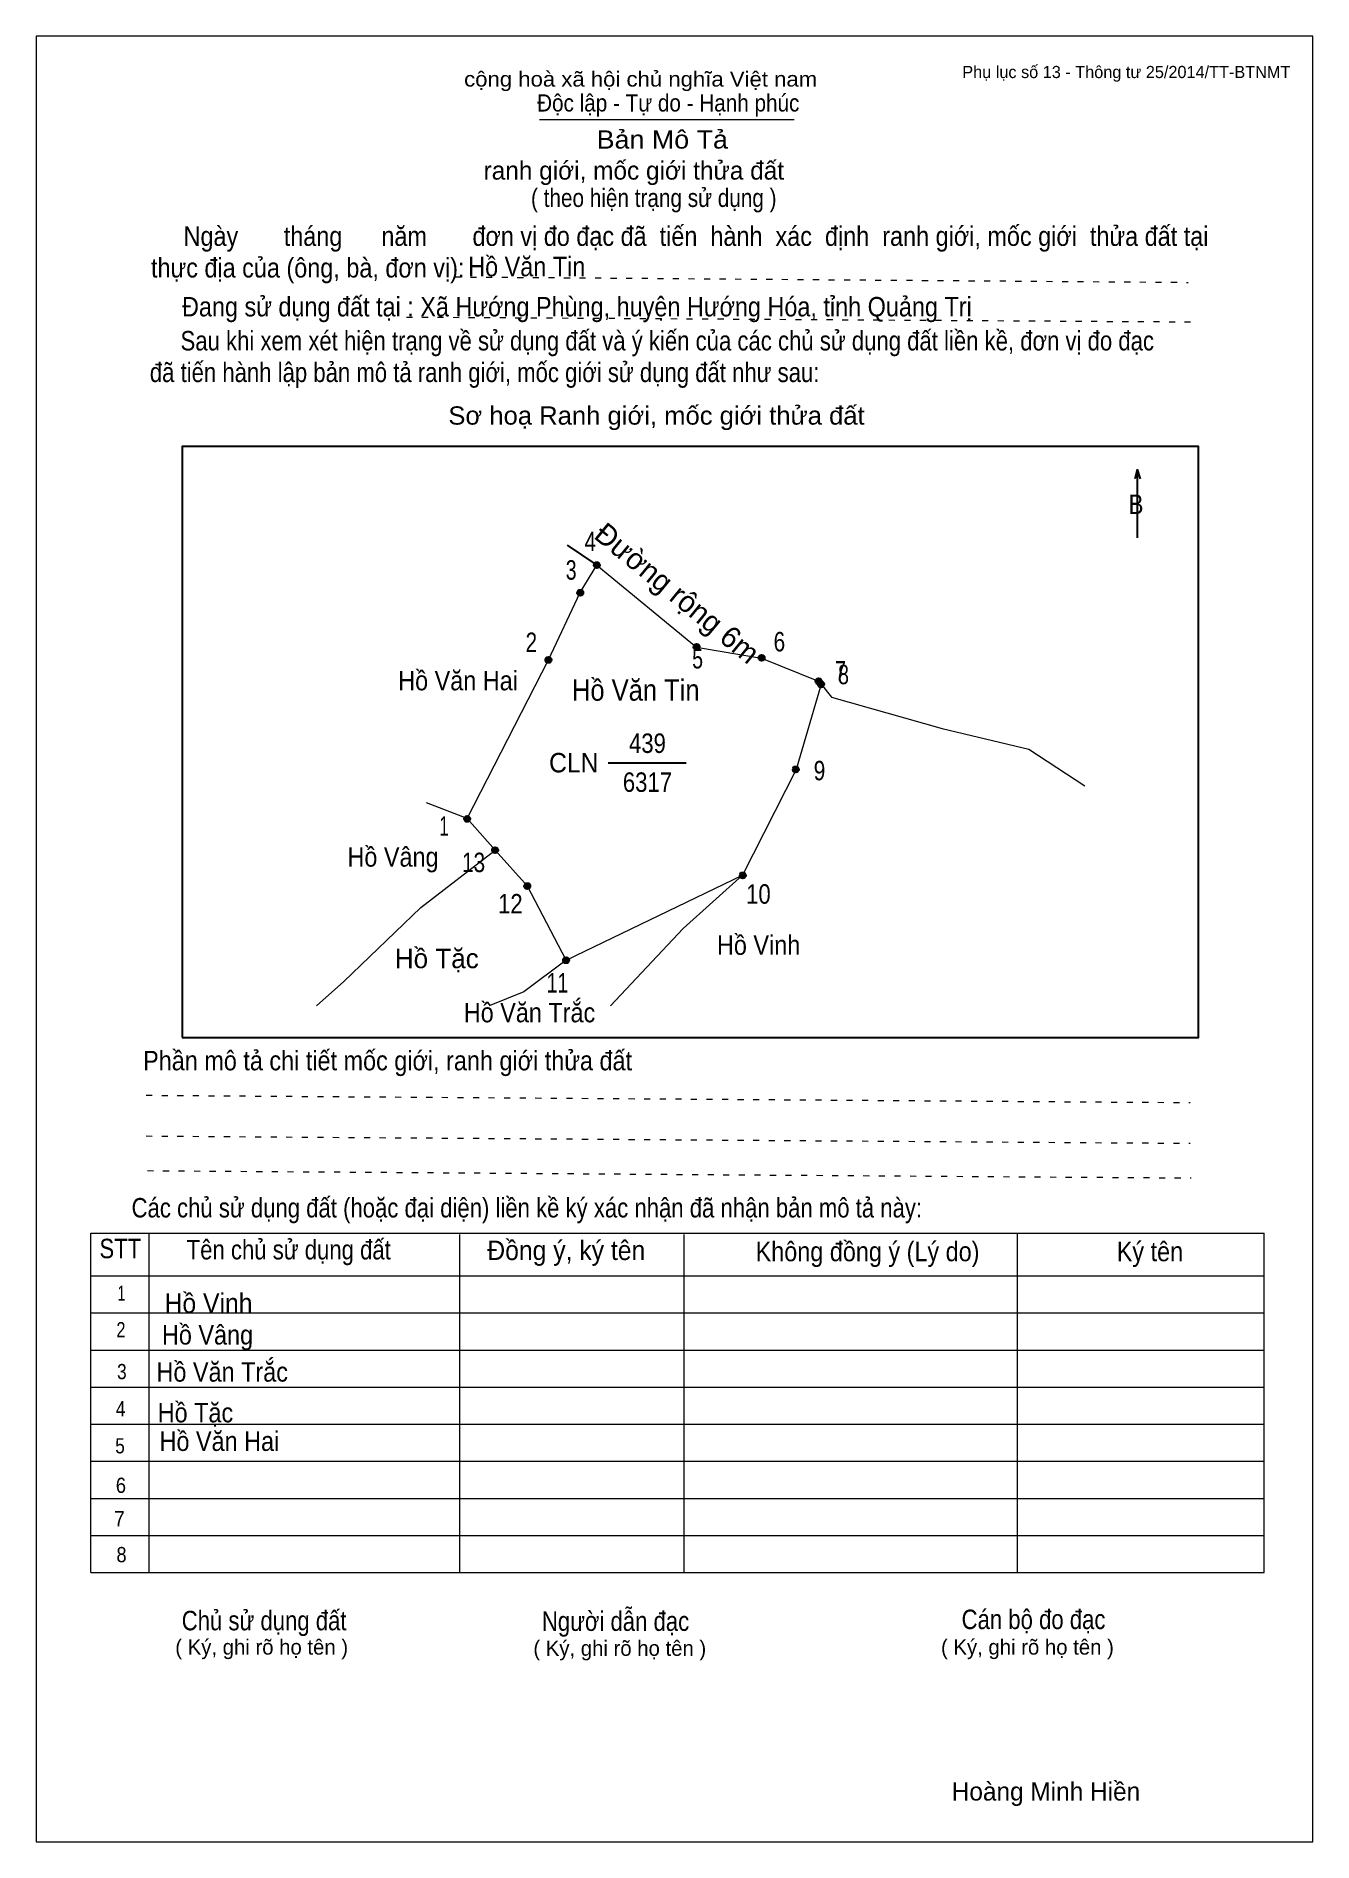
# Model space of a CAD drawing. Header units: centimetres. Extents: x 0 to 21, y 0 to 29.7.
import ezdxf
from ezdxf.enums import TextEntityAlignment as Align

# ---------------------------------------------------------------- set-up
doc = ezdxf.new("R2010")
doc.units = ezdxf.units.CM
doc.header["$LTSCALE"] = 0.13
doc.linetypes.add('DOTTED', pattern=[1.5, 0.3, -1.2])
for name, color, linetype, lineweight in [('1', 7, 'Continuous', 13), ('32', 7, 'Continuous', 25), ('33', 7, 'Continuous', 25), ('61', 7, 'Continuous', 13), ('62', 7, 'Continuous', 13)]:
    doc.layers.add(name, color=color, linetype=linetype, lineweight=lineweight)
for name, color, linetype in [('34', 7, 'Continuous'), ('45', 7, 'Continuous'), ('63', 7, 'Continuous')]:
    doc.layers.add(name, color=color, linetype=linetype)

msp = doc.modelspace()

# ---------------------------------------------------------------- hatches: boundary and pattern name
at = {"layer": '32'}
for points in [[(9.2723, 21.0003, 1), (9.1723, 21.0003, 1)], [(8.9997, 20.5452, 1), (8.8997, 20.5452, 1)], [(10.9137, 19.6524, 1), (10.8137, 19.6524, 1)], [(8.4766, 19.4408, 1), (8.3766, 19.4408, 1)], [(11.982, 19.4745, 1), (11.882, 19.4745, 1)], [(12.9196, 19.0886, 1), (12.8196, 19.0886, 1)], [(12.9603, 19.0386, 1), (12.8603, 19.0386, 1)], [(12.5453, 17.639, 1), (12.4453, 17.639, 1)], [(7.1397, 16.8252, 1), (7.0397, 16.8252, 1)], [(7.5995, 16.3114, 1), (7.4995, 16.3114, 1)], [(8.1278, 15.7209, 1), (8.0278, 15.7209, 1)], [(11.6734, 15.8953, 1), (11.5734, 15.8953, 1)], [(8.7672, 14.5003, 1), (8.6672, 14.5003, 1)]]:
    msp.add_hatch(color=256, dxfattribs=at).paths.add_polyline_path(points)

# ---------------------------------------------------------------- linework, layer by layer
at = {"layer": '1'}
msp.add_lwpolyline([(21, 0), (21, 29.7), (0, 29.7), (0, 0)], close=True, dxfattribs=at)
at = {"layer": '32'}
for centre in [(9.2223, 21.0003), (8.9497, 20.5452), (10.8637, 19.6524), (8.4266, 19.4408), (11.932, 19.4745), (12.8696, 19.0886), (12.9103, 19.0386), (12.4953, 17.639), (7.0897, 16.8252), (7.5495, 16.3114), (8.0778, 15.7209), (11.6234, 15.8953), (8.7172, 14.5003)]:
    msp.add_circle(centre, 0.05, dxfattribs=at)
at = {"layer": '33'}
msp.add_line((9.41, 17.75), (10.69, 17.75), dxfattribs=at)
at = {"layer": '61'}
for p, q in [((7.09, 16.83), (6.42, 17.09)), ((8.72, 14.5), (11.62, 15.9))]:
    msp.add_line(p, q, dxfattribs=at)
at = {"layer": '61', "lineweight": 25}
msp.add_lwpolyline([(9.22, 21), (9.21, 21.01), (8.74, 21.33)], dxfattribs=at)
at = {"layer": '61'}
for points in [[(7.09, 16.83), (8.43, 19.44), (8.95, 20.55), (9.22, 21)], [(9.22, 21), (10.86, 19.65), (11.93, 19.47), (12.87, 19.09), (12.91, 19.04)], [(12.91, 19.04), (12.5, 17.64), (11.62, 15.9)], [(12.91, 19.04), (13.08, 18.83), (14.9, 18.31), (16.33, 17.97), (17.25, 17.37)], [(8.72, 14.5), (8.08, 15.72), (7.55, 16.31), (7.09, 16.83)], [(4.61, 13.75), (5.06, 14.15), (6.33, 15.37), (7.55, 16.31)], [(11.62, 15.9), (10.64, 15.02), (9.45, 13.75)], [(8.72, 14.5), (8.02, 13.98), (7.45, 13.75)]]:
    msp.add_lwpolyline(points, dxfattribs=at)
at = {"layer": '62'}
for p, q in [((8.28, 28.33), (12.47, 28.33)), ((0.9, 10.01), (20.2, 10.01)), ((0.9, 4.43), (0.9, 10.01)), ((1.86, 4.43), (1.86, 10.01)), ((6.97, 4.43), (6.97, 9.99)), ((10.66, 4.43), (10.66, 9.99)), ((16.14, 4.43), (16.14, 10.01)), ((20.2, 4.43), (20.2, 10.01)), ((0.9, 9.31), (20.2, 9.31)), ((0.9, 8.7), (20.2, 8.7)), ((0.9, 8.09), (20.2, 8.09)), ((0.9, 7.48), (20.2, 7.48)), ((0.9, 6.87), (20.2, 6.87)), ((0.9, 6.26), (20.2, 6.26)), ((0.9, 5.65), (20.2, 5.65)), ((0.9, 5.04), (20.2, 5.04)), ((0.9, 4.43), (20.2, 4.43))]:
    msp.add_line(p, q, dxfattribs=at)
at = {"layer": '62', "linetype": 'DOTTED'}
for p, q in [((6.89, 25.74), (18.95, 25.65)), ((6.09, 25.08), (19.04, 25)), ((1.81, 12.28), (18.98, 12.16)), ((1.81, 11.61), (18.98, 11.49)), ((1.83, 11.04), (19, 10.92))]:
    msp.add_line(p, q, dxfattribs=at)
at = {"layer": '62', "lineweight": 25}
for p, q in [((18.11, 22.58), (18.11, 21.45)), ((18.11, 22.57), (18.07, 22.42)), ((18.11, 22.57), (18.16, 22.42))]:
    msp.add_line(p, q, dxfattribs=at)
msp.add_lwpolyline([(2.4, 13.23), (19.12, 13.23), (19.12, 22.95), (2.4, 22.95)], close=True, dxfattribs=at)

# ---------------------------------------------------------------- texts
at = {"layer": '32'}
for s, width, p in [('4', 0.8, (9.115, 21.23)), ('3', 0.75, (8.8, 20.76)), ('6', 0.8, (12.225, 19.58)), ('2', 0.8, (8.145, 19.57)), ('5', 0.75, (10.88, 19.3)), ('7', 0.75, (13.23, 19.1)), ('8', 0.75, (13.28, 19.04)), ('9', 0.8, (12.885, 17.46)), ('1', 0.65, (6.71, 16.55)), ('13', 0.8, (7.195, 15.95)), ('10', 0.85, (11.88, 15.43)), ('12', 0.85, (7.8, 15.27)), ('11', 0.75, (8.575, 13.97))]:
    msp.add_text(s, height=0.32, dxfattribs=dict(at, width=width)).set_placement(p, align=Align.CENTER)
at = {"layer": '33'}
for s, width, p in [('Hồ Văn Hai', 0.9, (6.94, 18.94)), ('439', 0.85, (10.055, 17.91)), ('6317', 0.85, (10.055, 17.27)), ('Hồ Vâng', 0.9, (5.87, 16.04)), (' Hồ Vinh', 0.9, (11.83, 14.59)), ('Hồ Văn Trắc', 0.9, (8.115, 13.48))]:
    msp.add_text(s, height=0.32, dxfattribs=dict(at, width=width)).set_placement(p, align=Align.CENTER)
at = {"layer": '33', "width": 0.95}
msp.add_text('CLN', height=0.32, dxfattribs=at).set_placement((9.25, 17.59), align=Align.RIGHT)
at = {"layer": '33'}
msp.add_text('Hồ Tặc', height=0.32, dxfattribs=at).set_placement((6.59, 14.37), align=Align.CENTER)
at = {"layer": '34'}
for s, width, p in [(' Hồ Văn Tin', 0.9, (7, 25.75)), (' Hồ Vinh', 0.95, (2, 8.7)), ('Hồ Vâng', 0.9, (2.07, 8.18)), ('Hồ Văn Trắc', 0.9, (1.98, 7.57)), ('Hồ Tặc', 0.9, (2, 6.9)), ('Hồ Văn Hai', 0.9, (2.03, 6.43))]:
    msp.add_text(s, height=0.32, dxfattribs=dict(at, width=width)).set_placement(p)
at = {"layer": '45'}
msp.add_text('Đường rộng 6m', height=0.3487, rotation=320.599, dxfattribs=at).set_placement((10.4343, 20.4043), align=Align.CENTER)
at = {"layer": '45', "width": 0.9}
msp.add_text(' Hồ Văn Tin', height=0.3487, dxfattribs=at).set_placement((9.805, 18.77), align=Align.CENTER)
at = {"layer": '62'}
for s, height, width, p in [('cộng hoà xã hội chủ nghĩa Việt nam', 0.2474, 1.1, (7.04, 28.87)), ('Độc lập - Tự do - Hạnh phúc', 0.2828, 0.9, (8.24, 28.46)), ('Bản Mô Tả', 0.3, 1.1, (9.22, 27.85)), ('( theo hiện trạng sử dụng )', 0.3, 0.85, (8.14, 26.89)), ('     Ngày       tháng      năm       đơn vị đo đạc đã  tiến  hành  xác  định  ranh giới, mốc giới  thửa đất tại ', 0.32, 0.9, (1.89, 26.25)), ('thực địa của (ông, bà, đơn vị): ', 0.32, 0.9, (1.89, 25.73)), ('Đang sử dụng đất tại : Xã Hướng Phùng, huyện Hướng Hóa, tỉnh Quảng Trị', 0.32, 0.9, (2.4, 25.09)), ('     Sau khi xem xét hiện trạng về sử dụng đất và ý kiến của các chủ sử dụng đất liền kề, đơn vị đo đạc ', 0.32, 0.85, (1.87, 24.53)), ('đã tiến hành lập bản mô tả ranh giới, mốc giới sử dụng đất như sau:', 0.32, 0.85, (1.87, 24.01)), ('Sơ hoạ Ranh giới, mốc giới thửa đất', 0.3, 1.05, (6.78, 23.31)), ('B', 0.32, 0.85, (17.97, 21.84)), ('Phần mô tả chi tiết mốc giới, ranh giới thửa đất ', 0.32, 0.9, (1.76, 12.69)), ('Các chủ sử dụng đất (hoặc đại diện) liền kề ký xác nhận đã nhận bản mô tả này:', 0.32, 0.85, (1.57, 10.27))]:
    msp.add_text(s, height=height, dxfattribs=dict(at, width=width)).set_placement(p)
msp.add_text('ranh giới, mốc giới thửa đất', height=0.3, dxfattribs=at).set_placement((7.36, 27.34))
for s, height, width, p in [('STT', 0.32, 0.85, (1.385, 9.6)), ('Tên chủ sử dụng đất', 0.32, 0.85, (4.155, 9.58)), ('Đồng ý, ký tên', 0.32, 0.95, (8.72, 9.57)), ('Không đồng ý (Lý do)', 0.32, 0.9, (13.675, 9.55)), ('Ký tên', 0.32, 0.9, (18.32, 9.55)), ('1', 0.25, 0.7, (1.405, 8.9)), ('2', 0.25, 0.8, (1.395, 8.3)), ('3', 0.25, 0.85, (1.41, 7.61)), ('4', 0.25, 0.85, (1.39, 7)), ('5', 0.25, 0.85, (1.38, 6.39)), ('6', 0.25, 0.9, (1.395, 5.74)), ('7', 0.25, 0.95, (1.37, 5.19)), ('8', 0.25, 0.9, (1.405, 4.6)), ('Người dẫn đạc', 0.32, 0.85, (9.53, 3.47)), ('Chủ sử dụng đất', 0.32, 0.85, (3.75, 3.48)), ('Cán bộ đo đạc', 0.32, 0.85, (16.405, 3.5))]:
    msp.add_text(s, height=height, dxfattribs=dict(at, width=width)).set_placement(p, align=Align.CENTER)
for p in [(3.71, 3.08), (9.6, 3.06), (16.305, 3.08)]:
    msp.add_text('( Ký, ghi rõ họ tên )', height=0.25, dxfattribs=at).set_placement(p, align=Align.CENTER)
at = {"layer": '63'}
msp.add_text('Phụ lục số 13 - Thông tư 25/2014/TT-BTNMT', height=0.2, dxfattribs=at).set_placement((20.63, 29.01), align=Align.RIGHT)
msp.add_text('Hoàng Minh Hiền', height=0.3, dxfattribs=at).set_placement((16.61, 0.68), align=Align.CENTER)

doc.saveas('drawing.dxf')
